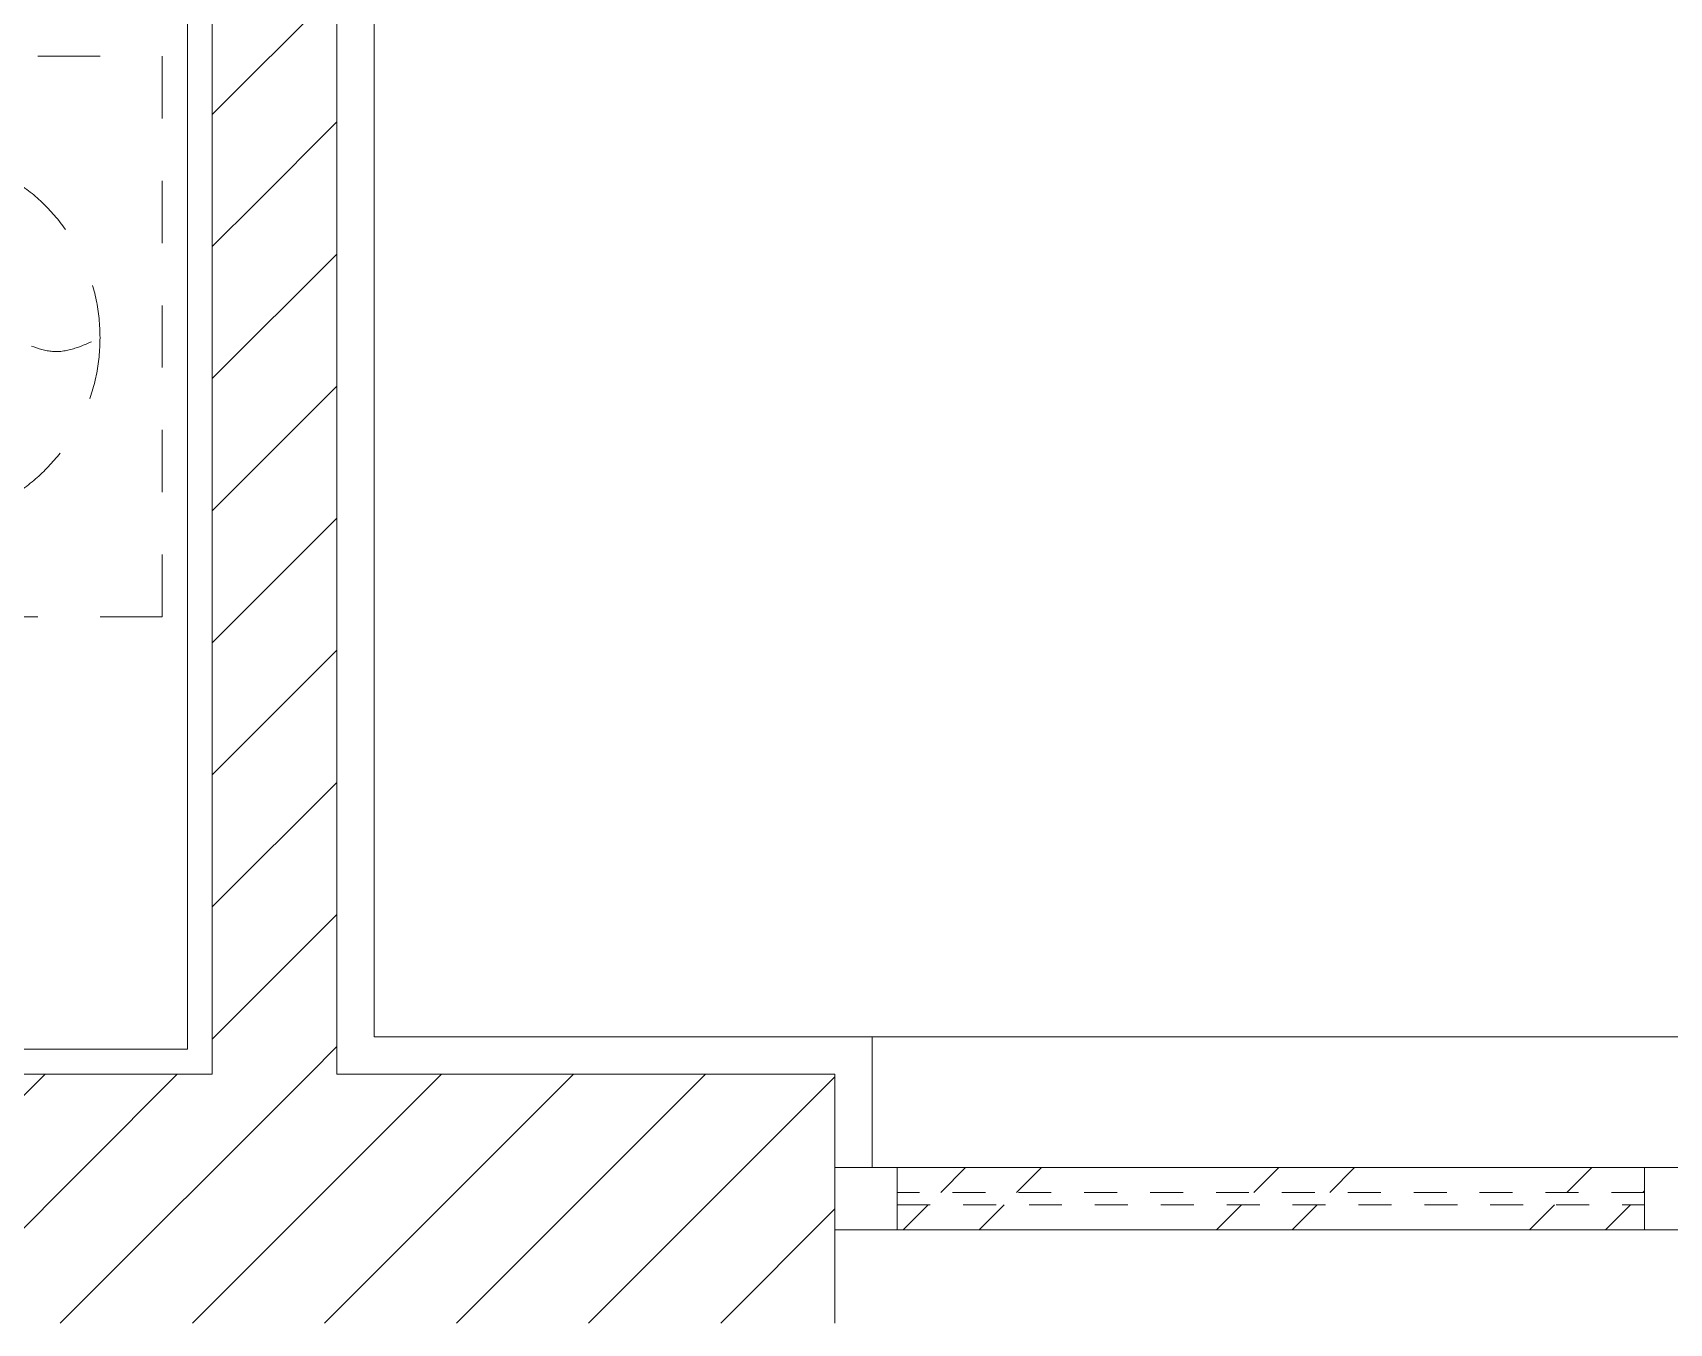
# Model space of a CAD drawing. Header units: millimetres. Extents: x 2743 to 23161, y 1473 to 16816.
# Drawn here: x 18046 to 19360, y 3835 to 4871 of the extents above; entities that cross this region are included whole.
import ezdxf

# ---------------------------------------------------------------- set-up
doc = ezdxf.new("R2010")
doc.units = ezdxf.units.MM
doc.linetypes.add('JZ-I-活动家具', pattern=[100, 50, -50])
doc.linetypes.add('JZ-I-虚线', pattern=[52.92, 26.46, -26.46])
for name, color, linetype, lineweight, true_color in [('A-DETL-GENF-5', 9, 'Continuous', 5, 0x808080), ('A-DETL-GENF-6', 9, 'JZ-I-活动家具', 5, 0x808080), ('A-GENM-9', 7, 'Continuous', 9, 0xff8080), ('A-GLAZ', 4, 'Continuous', 18, 0x00ffff), ('A-GLAZ-1', 4, 'JZ-I-虚线', 9, 0x00ffff), ('A-GLAZ-CWMG', 7, 'Continuous', 9, 0x00c8c8), ('A-GLAZ-CWMG-1', 9, 'Continuous', 5, 0x808080), ('A-新建墙体', 7, 'Continuous', 18, 0x848400), ('A-新建墙体-2', 9, 'Continuous', 5, 0x808080), ('A-新建墙体-3', 7, 'Continuous', 9, 0xff8080)]:
    doc.layers.add(name, color=color, linetype=linetype, lineweight=lineweight, true_color=true_color)
pattern_1 = [(45, (7626.65, 1984.6), (-53.033, 53.033), [])]

# ---------------------------------------------------------------- blocks, each defined once
blk = doc.blocks.new('窗嵌板_单扇平开无框铝窗 - 窗嵌板_单扇平开无框铝窗-14616556-02平面布置及立面索引')
at = {"layer": 'A-GLAZ-1'}
for p, q in [((300, 5), (-300, 5)), ((-300, 5), (-300, -5)), ((300, -5), (300, 5)), ((-300, -5), (300, -5))]:
    blk.add_line(p, q, dxfattribs=at)
blk = doc.blocks.new('矩形竖梃 - 矩形竖梃-14579984-02平面布置及立面索引')
at = {"layer": 'A-GLAZ-CWMG'}
for p, q in [((0, 25), (-50, 25)), ((-50, 25), (-50, 5)), ((0, -25), (0, 25)), ((-50, -5), (-50, -25)), ((-50, -25), (0, -25))]:
    blk.add_line(p, q, dxfattribs=at)
blk = doc.blocks.new('矩形竖梃 - 矩形竖梃-14579985-02平面布置及立面索引')
at = {"layer": 'A-GLAZ-CWMG'}
for p, q in [((-50, 25), (0, 25)), ((-50, 5), (-50, 25)), ((0, 25), (0, -25)), ((-50, -25), (-50, -5)), ((0, -25), (-50, -25))]:
    blk.add_line(p, q, dxfattribs=at)
blk = doc.blocks.new('矩形竖梃 - 矩形竖梃-14579982-02平面布置及立面索引')
at = {"layer": 'A-GLAZ-CWMG-1'}
h = blk.add_hatch(dxfattribs=at)
h.set_pattern_fill('FP_2', color=256, style=0, pattern_type=2)
h.set_pattern_definition([(45, (0, 0), (-125.7236, 125.7236), []), (45, (0, 190.5), (-125.7236, 125.7236), [])])
h.paths.add_polyline_path([(11713.4, 1925), (11713.4, 1945), (11113.4, 1945), (11113.4, 1925)], flags=0)
h.paths.add_polyline_path([(11113.4, 1955), (11713.4, 1955), (11713.4, 1975), (11113.4, 1975)], flags=0)
at = {"layer": 'A-GLAZ-CWMG'}
for p, q in [((11713.4, 1975), (11113.4, 1975)), ((11713.4, 1925), (11113.4, 1925))]:
    blk.add_line(p, q, dxfattribs=at)
blk = doc.blocks.new('JZ-I-1800床组合2D - JZ-I-1800床组合_450_-14184968-02平面布置及立面索引')
at = {"layer": 'A-DETL-GENF-6'}
for p, q in [((20.2, 1387.7), (420.2, 1387.7)), ((20.2, 937.7), (20.2, 1387.7)), ((420.2, 937.7), (20.2, 937.7))]:
    blk.add_line(p, q, dxfattribs=at)
blk.add_circle((220.2, 1163.7), 150, dxfattribs=at)
blk.add_open_spline([(220.2, 1163.7), (207.5, 1158.4), (181.2, 1147.3), (142.6, 1162.2), (105.8, 1180.5), (82.2, 1169.4), (70.2, 1163.7)], degree=3, knots=[0, 0, 0, 0, 39.705882, 82.444736, 118.936641, 156.461162, 156.461162, 156.461162, 156.461162], dxfattribs=at)

msp = doc.modelspace()

# ---------------------------------------------------------------- hatches: boundary and pattern name
at = {"layer": 'A-新建墙体-2'}
h = msp.add_hatch(dxfattribs=at)
h.set_pattern_fill('FP_1', color=256, style=0, pattern_type=2)
h.set_pattern_definition(pattern_1)
h.paths.add_polyline_path([(18290.1, 4734.6), (18290.1, 7234.6), (18190.1, 7234.6), (18190.1, 4734.6)], flags=0)
h = msp.add_hatch(dxfattribs=at)
h.set_pattern_fill('FP_1', color=256, style=0, pattern_type=2)
h.set_pattern_definition(pattern_1)
h.paths.add_polyline_path([(18290.1, 4034.6), (18290.1, 4734.6), (18190.1, 4734.6), (18190.1, 4034.6)], flags=0)
h = msp.add_hatch(dxfattribs=at)
h.set_pattern_fill('FP_1', color=256, style=0, pattern_type=2)
h.set_pattern_definition(pattern_1)
h.paths.add_polyline_path([(7690.1, 3834.6), (7990.1, 3834.6), (7990.1, 4034.6), (7690.1, 4034.6)], flags=0)
h.paths.add_polyline_path([(20090.1, 3834.6), (20090.1, 4034.6), (19390.1, 4034.6), (19390.1, 3834.6)], flags=0)
h.paths.add_polyline_path([(14690.1, 3834.6), (15190.1, 3834.6), (15190.1, 4034.6), (14690.1, 4034.6)], flags=0)
h.paths.add_polyline_path([(18690.1, 3834.6), (18690.1, 4034.6), (17890.1, 4034.6), (17890.1, 3834.6), (18302.5, 3834.6)], flags=0)

# ---------------------------------------------------------------- linework, layer by layer
at = {"layer": 'A-GENM-9'}
for p, q in [((18720.1, 3959.6), (18720.1, 4064.6)), ((18720.1, 4064.6), (19360.1, 4064.6)), ((18690.1, 4034.6), (18690.1, 3959.6)), ((18690.1, 3959.6), (18720.1, 3959.6))]:
    msp.add_line(p, q, dxfattribs=at)
at = {"layer": 'A-新建墙体'}
for p, q in [((18190.1, 7334.6), (18190.1, 4734.6)), ((18290.1, 4734.6), (18290.1, 7234.6)), ((18190.1, 4734.6), (18190.1, 4034.6)), ((18290.1, 4034.6), (18290.1, 4734.6)), ((18190.1, 4034.6), (17890.1, 4034.6)), ((18690.1, 4034.6), (18290.1, 4034.6)), ((18690.1, 3834.6), (18690.1, 4034.6))]:
    msp.add_line(p, q, dxfattribs=at)
at = {"layer": 'A-新建墙体-3'}
for p, q in [((18170.1, 7354.6), (18170.1, 4054.6)), ((18190.1, 4734.6), (18190.1, 7334.6)), ((18320.1, 4064.6), (18320.1, 7204.6)), ((18290.1, 4734.6), (18290.1, 4034.6)), ((18320.1, 4064.6), (19560.1, 4064.6)), ((14910.1, 4054.6), (18170.1, 4054.6)), ((18290.1, 4034.6), (18290.1, 4034.6))]:
    msp.add_line(p, q, dxfattribs=at)

# ---------------------------------------------------------------- block references
at = {"layer": 'A-DETL-GENF-5', "rotation": 180}
msp.add_blockref('JZ-I-1800床组合2D - JZ-I-1800床组合_450_-14184968-02平面布置及立面索引', (18170.1, 5789.6), dxfattribs=at)
at = {"layer": 'A-GLAZ'}
msp.add_blockref('窗嵌板_单扇平开无框铝窗 - 窗嵌板_单扇平开无框铝窗-14616556-02平面布置及立面索引', (19040.1, 3934.6), dxfattribs=at)
at = {"layer": 'A-GLAZ-CWMG', "rotation": 180}
msp.add_blockref('矩形竖梃 - 矩形竖梃-14579984-02平面布置及立面索引', (18690.1, 3934.6), dxfattribs=at)
at = {"layer": 'A-GLAZ-CWMG'}
msp.add_blockref('矩形竖梃 - 矩形竖梃-14579982-02平面布置及立面索引', (7626.6, 1984.6), dxfattribs=at)
at = {"layer": 'A-GLAZ-CWMG', "extrusion": (0, 0, -1), "rotation": 180}
msp.add_blockref('矩形竖梃 - 矩形竖梃-14579985-02平面布置及立面索引', (-19390.1, 3934.6), dxfattribs=at)

doc.saveas('drawing.dxf')
